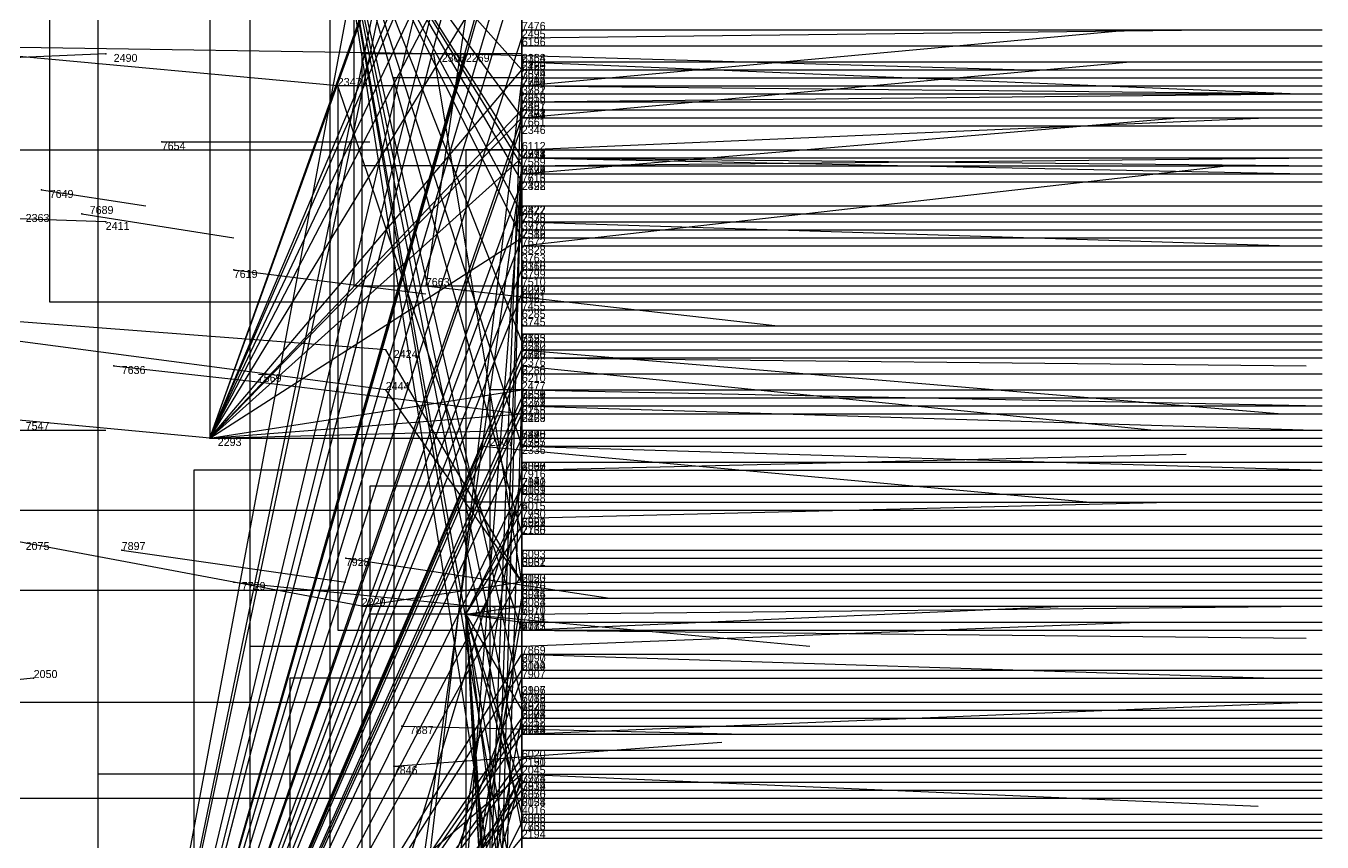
# Model space of a CAD drawing. Extents: x -0.07 to 1.1, y -0.07 to 1.1.
# Drawn here: x 0.938 to 1.1, y 0.7105 to 0.8125 of the extents above; entities that cross this region are included whole.
import ezdxf

# ---------------------------------------------------------------- set-up
doc = ezdxf.new("R2010")
doc.units = 0
for name, color, linetype in [('Clients', 3, 'CONTINUOUS'), ('Facilities', 3, 'CONTINUOUS'), ('Facilities_lines', 3, 'CONTINUOUS'), ('Min_max_boxes', 1, 'CONTINUOUS'), ('Normals', 1, 'CONTINUOUS'), ('Source_points', 5, 'CONTINUOUS'), ('Text', 3, 'CONTINUOUS')]:
    doc.layers.add(name, color=color, linetype=linetype)

msp = doc.modelspace()

# ---------------------------------------------------------------- linework, layer by layer
at = {"layer": 'Clients', "color": 5}
for p in [(1, 0.812, 0.796), (1, 0.811, 0.007), (1, 0.81, 0.614), (0.989, 0.809), (0.993, 0.809), (1, 0.808, 0.57), (1, 0.808, 0.611), (1, 0.808, 0.619), (1, 0.807, 0.214), (1, 0.807, 0.653), (1, 0.807, 0.67), (1, 0.807, 0.865), (0.977, 0.805), (1, 0.806, 0.382), (1, 0.805, 0.291), (1, 0.805, 0.998), (1, 0.804, 0.311), (1, 0.803, 0.282), (1, 0.802, 0.222), (1, 0.802, 0.46), (1, 0.801, 0.109), (1, 0.801, 0.176), (1, 0.801, 0.807), (1, 0.801, 0.787), (1, 0.801, 0.999), (1, 0.801, 0.809), (1, 0.8, 0.115), (1, 0.797, 0.261), (1, 0.797, 0.456), (1, 0.797, 0.746), (1, 0.796, 0.204), (1, 0.796, 0.814), (1, 0.795, 0.682), (1, 0.795, 0.793), (1, 0.794, 0.471), (1, 0.794, 0.56), (1, 0.794, 0.99), (1, 0.793, 0.114), (1, 0.793, 0.133), (1, 0.793, 0.783), (1, 0.79, 0.111), (1, 0.79, 0.324), (1, 0.789, 0.785), (1, 0.788, 0.404), (1, 0.787, 0.392), (1, 0.786, 0.076), (1, 0.786, 0.215), (1, 0.786, 0.797), (1, 0.785, 0.335), (1, 0.785, 0.973), (1, 0.783, 0.488), (1, 0.782, 0.128), (1, 0.782, 0.639), (1, 0.781, 0.285), (1, 0.781, 0.76), (0.988, 0.78, 1), (1, 0.78, 0.521), (1, 0.779, 0.163), (1, 0.779, 0.55), (1, 0.778, 0.488), (1, 0.778, 0.788), (1, 0.777, 0.673), (1, 0.775, 0.341), (1, 0.774, 0.569), (1, 0.773, 0.346), (1, 0.773, 0.788), (0.983, 0.772), (1, 0.772, 0.126), (1, 0.772, 0.486), (1, 0.772, 0.598), (1, 0.771, 0.135), (1, 0.77, 0.012), (1, 0.769, 0.715), (1, 0.769, 0.534), (0.983, 0.767), (1, 0.767, 0.212), (1, 0.767, 0.28), (1, 0.767, 0.665), (1, 0.766, 0.126), (1, 0.766, 0.622), (1, 0.765, 0.119), (1, 0.765, 0.713), (1, 0.765, 0.528), (1, 0.764, 0.072), (1, 0.764, 0.214), (1, 0.764, 0.558), (1, 0.762, 0.26), (1, 0.762, 0.79), (0.995, 0.76), (1, 0.761, 0.122), (1, 0.761, 0.305), (1, 0.761, 0.699), (1, 0.76, 0.875), (1, 0.758, 0.363), (1, 0.757, 0.127), (1, 0.757, 0.198), (1, 0.757, 0.179), (1, 0.757, 0.341), (1, 0.757, 0.979), (1, 0.755, 0.175), (1, 0.755, 0.202), (1, 0.755, 0.082), (1, 0.755, 0.868), (1, 0.754, 0.682), (1, 0.753, 0.729), (1, 0.753, 0.763), (1, 0.752, 0.418), (1, 0.752, 0.801), (1, 0.751, 0.973), (1, 0.75, 0.665), (1, 0.75, 0.669), (1, 0.75, 0.821), (1, 0.749, 0.223), (1, 0.749, 0.867), (1, 0.747, 0.685), (1, 0.746, 0.359), (1, 0.745, 0.649), (1, 0.744, 0.131), (1, 0.744, 0.517), (1, 0.743, 0.191), (1, 0.743, 0.617), (1, 0.742, 0.336), (1, 0.742, 0.677), (1, 0.741, 0.104), (1, 0.741, 0.565), (0.98, 0.74), (1, 0.74, 0.505), (1, 0.74, 0.773), (1, 0.738, 0.401), (1, 0.738, 0.812), (1, 0.737, 0.63), (1, 0.737, 0.978), (1, 0.735, 0.976), (1, 0.734, 0.032), (1, 0.734, 0.592), (1, 0.732, 0.075), (1, 0.732, 0.558), (1, 0.731, 0.875), (1, 0.729, 0.201), (1, 0.729, 0.473), (1, 0.729, 0.688), (1, 0.728, 0.755), (1, 0.728, 0.875), (1, 0.727, 0.491), (1, 0.727, 0.5), (1, 0.727, 0.82), (1, 0.726, 0.108), (1, 0.726, 0.082), (1, 0.726, 0.102), (1, 0.726, 0.42), (1, 0.726, 0.683), (1, 0.725, 0.192), (1, 0.725, 0.382), (1, 0.725, 0.555), (1, 0.724, 0.253), (1, 0.722, 0.529), (1, 0.721, 0.219), (1, 0.72, 0.12), (1, 0.719, 0.374), (1, 0.719, 0.871), (1, 0.718, 0.846), (1, 0.717, 0.288), (1, 0.717, 0.579), (1, 0.717, 0.761), (1, 0.716, 0.097), (1, 0.716, 0.516), (1, 0.714, 0.441), (1, 0.714, 0.878), (1, 0.713, 0.546), (1, 0.713, 0.866), (1, 0.712, 0.839), (1, 0.711, 0.087)]:
    msp.add_point(p, dxfattribs=at)
at = {"layer": 'Facilities', "color": 3}
for p in [(0.948, 0.809), (1, 0.808, 0.045), (1, 0.808, 0.071), (1, 0.806, 0.903), (1, 0.805, 0.061), (1, 0.803, 0.934), (0.955, 0.798, 1), (1, 0.797, 0.96), (1, 0.796, 0.063), (1, 0.796, 0.05), (1, 0.795, 0.911), (0.94, 0.792, 1), (0.945, 0.789, 1), (0.948, 0.788), (1, 0.788, 0.033), (0.964, 0.782, 1), (1, 0.772, 0.035), (1, 0.771, 0.939), (0.949, 0.77, 1), (0.967, 0.768, 1), (1, 0.767, 0.914), (1, 0.765, 0.051), (0.961, 0.761), (1, 0.76, 0.058), (0.95, 0.747, 1), (0.978, 0.746, 1), (0.964, 0.743, 1), (1, 0.743, 0.078), (0.993, 0.739, 1), (1, 0.739, 0.936), (1, 0.737, 0.048), (0.939, 0.731), (0.985, 0.725, 1), (1, 0.724, 0.94), (0.984, 0.72, 1), (1, 0.719, 0.035)]:
    msp.add_point(p, dxfattribs=at)
at = {"layer": 'Facilities_lines', "color": 3}
for p, q in [((1, 0.981, 0.198), (1, 0.797, 0.261)), ((1, 0.981, 0.377), (1, 0.775, 0.341)), ((1, 0.981, 0.358), (1, 0.802, 0.46)), ((1, 0.981, 0.358), (1, 0.797, 0.456)), ((1, 0.981, 0.358), (1, 0.725, 0.382)), ((1, 0.981, 0.358), (1, 0.706, 0.366)), ((1, 0.981, 0.358), (1, 0.687, 0.368)), ((1, 0.981, 0.358), (1, 0.719, 0.374)), ((1, 0.981, 0.358), (1, 0.738, 0.401)), ((1, 0.98, 0.352), (1, 0.788, 0.404)), ((1, 0.98, 0.352), (1, 0.804, 0.311)), ((1, 0.98, 0.352), (1, 0.773, 0.346)), ((1, 0.98, 0.352), (1, 0.761, 0.305)), ((1, 0.98, 0.352), (1, 0.781, 0.285)), ((1, 0.98, 0.352), (1, 0.785, 0.335)), ((1, 0.98, 0.352), (1, 0.805, 0.291)), ((1, 0.98, 0.352), (1, 0.758, 0.363)), ((1, 0.98, 0.352), (1, 0.79, 0.324)), ((1, 0.98, 0.352), (1, 0.806, 0.382)), ((1, 0.98, 0.352), (1, 0.803, 0.282)), ((1, 0.98, 0.352), (1, 0.787, 0.392)), ((1, 0.98, 0.352), (1, 0.746, 0.359)), ((1, 0.98, 0.352), (1, 0.742, 0.336)), ((1, 0.98, 0.352), (1, 0.757, 0.341)), ((1, 0.978, 0.752), (1, 0.795, 0.682)), ((1, 0.978, 0.752), (1, 0.807, 0.67)), ((1, 0.978, 0.752), (1, 0.753, 0.729)), ((1, 0.978, 0.752), (1, 0.728, 0.755)), ((1, 0.978, 0.752), (1, 0.797, 0.746)), ((1, 0.978, 0.752), (1, 0.765, 0.713)), ((1, 0.978, 0.752), (1, 0.769, 0.715)), ((1, 0.978, 0.752), (1, 0.762, 0.79)), ((1, 0.975, 0.401), (1, 0.752, 0.418)), ((1, 0.965, 0.958), (1, 0.801, 0.999)), ((1, 0.965, 0.958), (1, 0.805, 0.998)), ((1, 0.965, 0.958), (1, 0.785, 0.973)), ((1, 0.965, 0.958), (1, 0.794, 0.99)), ((1, 0.965, 0.958), (1, 0.751, 0.973)), ((1, 0.965, 0.958), (1, 0.735, 0.976)), ((1, 0.965, 0.958), (1, 0.757, 0.979)), ((1, 0.952, 0.518), (1, 0.727, 0.491)), ((1, 0.952, 0.518), (1, 0.727, 0.5)), ((1, 0.952, 0.518), (1, 0.74, 0.505)), ((1, 0.952, 0.518), (1, 0.78, 0.521)), ((1, 0.952, 0.518), (1, 0.808, 0.57)), ((1, 0.952, 0.518), (1, 0.716, 0.516)), ((1, 0.952, 0.518), (1, 0.744, 0.517)), ((1, 0.952, 0.518), (1, 0.774, 0.569)), ((1, 0.952, 0.518), (1, 0.779, 0.55)), ((1, 0.952, 0.518), (1, 0.808, 0.611)), ((1, 0.952, 0.518), (1, 0.808, 0.619)), ((1, 0.952, 0.518), (1, 0.794, 0.56)), ((1, 0.952, 0.518), (1, 0.81, 0.614)), ((1, 0.952, 0.518), (1, 0.769, 0.534)), ((1, 0.952, 0.518), (1, 0.722, 0.529)), ((1, 0.952, 0.518), (1, 0.764, 0.558)), ((1, 0.952, 0.518), (1, 0.765, 0.528)), ((1, 0.945, 0.437), (1, 0.693, 0.436)), ((1, 0.945, 0.437), (1, 0.692, 0.436)), ((1, 0.944, 0.454), (1, 0.783, 0.488)), ((1, 0.944, 0.454), (1, 0.794, 0.471)), ((1, 0.944, 0.454), (1, 0.772, 0.486)), ((1, 0.944, 0.454), (1, 0.778, 0.488)), ((1, 0.944, 0.454), (1, 0.699, 0.44)), ((1, 0.944, 0.454), (1, 0.701, 0.474)), ((1, 0.944, 0.454), (1, 0.726, 0.42)), ((1, 0.944, 0.454), (1, 0.729, 0.473)), ((1, 0.944, 0.454), (1, 0.702, 0.446)), ((1, 0.944, 0.454), (1, 0.714, 0.441)), ((1, 0.944, 0.72), (1, 0.689, 0.721)), ((1, 0.944, 0.72), (1, 0.742, 0.677)), ((1, 0.944, 0.72), (1, 0.726, 0.683)), ((1, 0.944, 0.72), (1, 0.729, 0.688)), ((1, 0.944, 0.72), (1, 0.747, 0.685)), ((1, 0.944, 0.72), (1, 0.754, 0.682)), ((1, 0.944, 0.72), (1, 0.75, 0.669)), ((1, 0.944, 0.72), (1, 0.761, 0.699)), ((1, 0.942, 0.387), (1, 0.691, 0.382)), ((1, 0.926, 0.587), (1, 0.692, 0.589)), ((1, 0.926, 0.587), (1, 0.732, 0.558)), ((1, 0.926, 0.587), (1, 0.743, 0.617)), ((1, 0.926, 0.587), (1, 0.704, 0.606)), ((1, 0.926, 0.587), (1, 0.717, 0.579)), ((1, 0.926, 0.587), (1, 0.737, 0.63)), ((1, 0.926, 0.587), (1, 0.725, 0.555)), ((1, 0.926, 0.587), (1, 0.677, 0.584)), ((1, 0.926, 0.587), (1, 0.741, 0.565)), ((1, 0.926, 0.587), (1, 0.696, 0.574)), ((1, 0.926, 0.587), (1, 0.713, 0.546)), ((1, 0.926, 0.587), (1, 0.734, 0.592)), ((1, 0.926, 0.587), (1, 0.75, 0.665)), ((1, 0.926, 0.587), (1, 0.745, 0.649)), ((1, 0.926, 0.587), (1, 0.782, 0.639)), ((1, 0.926, 0.587), (1, 0.767, 0.665)), ((1, 0.926, 0.587), (1, 0.766, 0.622)), ((1, 0.926, 0.587), (1, 0.807, 0.653)), ((1, 0.926, 0.587), (1, 0.772, 0.598)), ((1, 0.926, 0.587), (1, 0.777, 0.673)), ((0.947, 0.648), (0.999, 0.899)), ((0.947, 0.648), (0.995, 0.875)), ((0.947, 0.648), (0.989, 0.872)), ((0.961, 0.761), (1, 0.87, 0.144)), ((0.961, 0.761), (1, 0.869, 0.097)), ((1, 0.861, 0.892), (0.988, 0.78, 1)), ((0.947, 0.648), (1, 0.859, 0.169)), ((0.961, 0.761), (1, 0.853, 0.173)), ((0.961, 0.761), (1, 0.85, 0.182)), ((1, 0.847, 0.951), (1, 0.778, 0.788)), ((1, 0.847, 0.951), (1, 0.801, 0.807)), ((1, 0.847, 0.951), (1, 0.812, 0.796)), ((1, 0.847, 0.951), (1, 0.801, 0.787)), ((1, 0.847, 0.951), (1, 0.781, 0.76)), ((1, 0.847, 0.942), (1, 0.737, 0.978)), ((0.961, 0.761), (1, 0.843, 0.118)), ((0.961, 0.761), (1, 0.836, 0.137)), ((0.947, 0.648), (1, 0.834, 0.098)), ((0.947, 0.648), (1, 0.833, 0.085)), ((0.976, 0.834, 1), (1, 0.773, 0.788)), ((0.976, 0.834, 1), (1, 0.796, 0.814)), ((0.976, 0.834, 1), (1, 0.789, 0.785)), ((0.976, 0.834, 1), (1, 0.76, 0.875)), ((0.976, 0.834, 1), (1, 0.786, 0.797)), ((0.976, 0.834, 1), (1, 0.807, 0.865)), ((0.976, 0.834, 1), (1, 0.793, 0.783)), ((0.976, 0.834, 1), (1, 0.795, 0.793)), ((0.976, 0.834, 1), (1, 0.801, 0.809)), ((0.976, 0.834, 1), (1, 0.749, 0.867)), ((0.976, 0.834, 1), (1, 0.728, 0.875)), ((0.976, 0.834, 1), (1, 0.699, 0.823)), ((0.976, 0.834, 1), (1, 0.695, 0.881)), ((0.976, 0.834, 1), (1, 0.712, 0.839)), ((0.976, 0.834, 1), (1, 0.719, 0.871)), ((0.976, 0.834, 1), (1, 0.682, 0.786)), ((0.947, 0.648), (0.994, 0.829)), ((0.947, 0.648), (0.99, 0.828)), ((0.947, 0.648), (1, 0.827, 0.018)), ((0.961, 0.761), (1, 0.825, 0.226)), ((0.947, 0.648), (1, 0.821, 0.015)), ((0.947, 0.648), (1, 0.811, 0.007)), ((0.947, 0.648), (0.993, 0.809)), ((1, 0.743, 0.078), (0.989, 0.809)), ((0.961, 0.761), (1, 0.807, 0.214)), ((1, 0.737, 0.048), (0.977, 0.805)), ((1, 0.806, 0.903), (0.984, 0.671, 1)), ((1, 0.806, 0.903), (0.996, 0.704, 1)), ((0.961, 0.761), (1, 0.802, 0.222)), ((0.947, 0.648), (1, 0.801, 0.109)), ((0.961, 0.761), (1, 0.801, 0.176)), ((0.947, 0.648), (1, 0.8, 0.115)), ((1, 0.797, 0.96), (0.993, 0.599, 1)), ((1, 0.797, 0.96), (0.995, 0.616, 1)), ((1, 0.797, 0.96), (1, 0.621, 0.995)), ((1, 0.797, 0.96), (1, 0.676, 0.975)), ((1, 0.797, 0.96), (1, 0.693, 0.973)), ((1, 0.797, 0.96), (1, 0.693, 0.967)), ((1, 0.797, 0.96), (1, 0.63, 0.983)), ((1, 0.797, 0.96), (1, 0.676, 0.985)), ((1, 0.797, 0.96), (1, 0.603, 0.984)), ((0.961, 0.761), (1, 0.796, 0.204)), ((1, 0.795, 0.911), (0.98, 0.654, 1)), ((1, 0.795, 0.911), (0.989, 0.655, 1)), ((0.947, 0.648), (1, 0.793, 0.114)), ((0.947, 0.648), (1, 0.793, 0.133)), ((0.947, 0.648), (1, 0.79, 0.111)), ((0.947, 0.648), (1, 0.786, 0.076)), ((0.961, 0.761), (1, 0.786, 0.215)), ((0.947, 0.648), (1, 0.782, 0.128)), ((0.947, 0.648), (1, 0.779, 0.163)), ((0.947, 0.648), (1, 0.772, 0.126)), ((0.947, 0.648), (1, 0.771, 0.135)), ((1, 0.743, 0.078), (0.983, 0.772)), ((0.947, 0.648), (1, 0.77, 0.012)), ((0.961, 0.761), (1, 0.767, 0.212)), ((0.961, 0.761), (1, 0.767, 0.28)), ((1, 0.743, 0.078), (0.983, 0.767)), ((1, 0.767, 0.914), (0.996, 0.641, 1)), ((0.947, 0.648), (1, 0.766, 0.126)), ((0.947, 0.648), (1, 0.765, 0.119)), ((0.947, 0.648), (1, 0.764, 0.072)), ((0.961, 0.761), (1, 0.764, 0.214)), ((0.961, 0.761), (1, 0.762, 0.26)), ((0.947, 0.648), (1, 0.761, 0.122)), ((0.947, 0.648), (0.995, 0.76)), ((0.959, 0.502), (1, 0.757, 0.127)), ((1, 0.638, 0.081), (1, 0.757, 0.198)), ((1, 0.638, 0.081), (1, 0.757, 0.179)), ((0.947, 0.648), (1, 0.755, 0.202)), ((0.947, 0.648), (1, 0.755, 0.082)), ((0.981, 0.692, 1), (1, 0.755, 0.868)), ((1, 0.638, 0.081), (1, 0.755, 0.175)), ((0.993, 0.739, 1), (1, 0.753, 0.763)), ((0.993, 0.739, 1), (1, 0.752, 0.801)), ((0.993, 0.739, 1), (1, 0.75, 0.821)), ((0.947, 0.648), (1, 0.749, 0.223)), ((0.947, 0.648), (1, 0.744, 0.131)), ((1, 0.743, 0.078), (0.98, 0.74)), ((1, 0.743, 0.078), (1, 0.743, 0.191)), ((0.959, 0.502), (1, 0.741, 0.104)), ((1, 0.739, 0.936), (0.981, 0.628, 1)), ((0.993, 0.739, 1), (1, 0.74, 0.773)), ((0.993, 0.739, 1), (1, 0.632, 0.898)), ((0.993, 0.739, 1), (1, 0.684, 0.807)), ((0.993, 0.739, 1), (1, 0.613, 0.867)), ((0.993, 0.739, 1), (1, 0.714, 0.878)), ((0.993, 0.739, 1), (1, 0.642, 0.857)), ((0.993, 0.739, 1), (1, 0.611, 0.875)), ((0.993, 0.739, 1), (1, 0.638, 0.782)), ((0.993, 0.739, 1), (1, 0.727, 0.82)), ((0.993, 0.739, 1), (1, 0.738, 0.812)), ((0.993, 0.739, 1), (1, 0.717, 0.761)), ((0.947, 0.648), (1, 0.734, 0.032)), ((0.947, 0.648), (1, 0.732, 0.075)), ((0.971, 0.654, 1), (1, 0.731, 0.875)), ((1, 0.638, 0.081), (1, 0.729, 0.201)), ((0.947, 0.648), (1, 0.726, 0.082)), ((0.947, 0.648), (1, 0.726, 0.102)), ((0.959, 0.502), (1, 0.726, 0.108)), ((0.947, 0.648), (1, 0.725, 0.192)), ((0.947, 0.648), (1, 0.724, 0.253)), ((0.947, 0.648), (1, 0.721, 0.219)), ((0.947, 0.648), (1, 0.72, 0.12)), ((1, 0.719, 0.035), (0.947, 0.674)), ((1, 0.719, 0.035), (0.955, 0.626)), ((1, 0.719, 0.035), (0.961, 0.576)), ((1, 0.719, 0.035), (0.962, 0.649)), ((0.971, 0.654, 1), (1, 0.718, 0.846)), ((0.947, 0.648), (1, 0.717, 0.288)), ((0.947, 0.648), (1, 0.716, 0.097)), ((0.971, 0.654, 1), (1, 0.713, 0.866)), ((0.947, 0.648), (1, 0.711, 0.087))]:
    msp.add_line(p, q, dxfattribs=at)
at = {"layer": 'Min_max_boxes', "color": 1}
for p, q in [((0.941, 1, 0.76), (0.941, 0.778, 0.76)), ((0.941, 1, 1), (0.941, 0.778, 1)), ((0.966, 1, 0.844), (0.966, 0.735, 0.844)), ((0.966, 1, 1), (0.966, 0.735, 1)), ((1, 0.797), (1, 1)), ((1, 0.797, 0.261), (1, 1, 0.261)), ((1, 0.699, 0.378), (1, 1, 0.378)), ((1, 0.699, 0.496), (1, 1, 0.496)), ((1, 0.742, 0.259), (1, 1, 0.259)), ((1, 0.742, 0.498), (1, 1, 0.498)), ((1, 0.687, 0.358), (1, 1, 0.358)), ((1, 0.687, 0.46), (1, 1, 0.46)), ((1, 0.752, 0.401), (1, 1, 0.401)), ((1, 0.752, 0.552), (1, 1, 0.552)), ((1, 0.677, 0.546), (1, 1, 0.546)), ((1, 0.677, 0.673), (1, 1, 0.673)), ((1, 0.728, 0.632), (1, 1, 0.632)), ((1, 0.728, 0.815), (1, 1, 0.815)), ((1, 0.716, 0.491), (1, 1, 0.491)), ((1, 0.716, 0.622), (1, 1, 0.622)), ((1, 0.778, 0.76), (1, 1, 0.76)), ((1, 0.778, 1), (1, 1, 1)), ((1, 0.735, 0.844), (1, 1, 0.844)), ((1, 0.735, 1), (1, 1, 1)), ((1, 0.775, 0.341), (1, 0.981, 0.341)), ((1, 0.981, 0.341), (1, 0.775, 0.341)), ((1, 0.775, 0.377), (1, 0.981, 0.377)), ((1, 0.981, 0.377), (1, 0.775, 0.377)), ((1, 0.692, 0.436), (1, 0.945, 0.436)), ((1, 0.945, 0.436), (1, 0.692, 0.436)), ((1, 0.692, 0.437), (1, 0.945, 0.437)), ((1, 0.945, 0.437), (1, 0.692, 0.437)), ((1, 0.689, 0.669), (1, 0.944, 0.669)), ((1, 0.944, 0.669), (1, 0.689, 0.669)), ((1, 0.689, 0.721), (1, 0.944, 0.721)), ((1, 0.944, 0.721), (1, 0.689, 0.721)), ((1, 0.691, 0.382), (1, 0.942, 0.382)), ((1, 0.942, 0.382), (1, 0.691, 0.382)), ((1, 0.691, 0.387), (1, 0.942, 0.387)), ((1, 0.942, 0.387), (1, 0.691, 0.387)), ((0.976, 0.91, 0.769), (0.976, 0.682, 0.769)), ((0.976, 0.91, 1), (0.976, 0.682, 1)), ((1, 0.682, 0.769), (1, 0.91, 0.769)), ((1, 0.682, 1), (1, 0.91, 1)), ((0.947, 0.899), (0.947, 0.521)), ((0.947, 0.899, 0.398), (0.947, 0.521, 0.398)), ((1, 0.521), (1, 0.899)), ((1, 0.521, 0.398), (1, 0.899, 0.398)), ((0.961, 0.87), (0.961, 0.761)), ((0.961, 0.87, 0.28), (0.961, 0.761, 0.28)), ((1, 0.761), (1, 0.87)), ((1, 0.761, 0.28), (1, 0.87, 0.28)), ((0.979, 0.861, 0.892), (0.979, 0.78, 0.892)), ((0.979, 0.861, 1), (0.979, 0.78, 1)), ((1, 0.78, 0.892), (1, 0.861, 0.892)), ((1, 0.78, 1), (1, 0.861, 1)), ((1, 0.737, 0.942), (1, 0.847, 0.942)), ((1, 0.847, 0.942), (1, 0.737, 0.942)), ((1, 0.737, 0.978), (1, 0.847, 0.978)), ((1, 0.847, 0.978), (1, 0.737, 0.978)), ((1, 0.809), (0.98, 0.809)), ((0.98, 0.809), (0.98, 0.74)), ((1, 0.809, 0.191), (0.98, 0.809, 0.191)), ((0.98, 0.809, 0.191), (0.98, 0.74, 0.191)), ((0.98, 0.809), (0.98, 0.809, 0.191)), ((1, 0.74), (1, 0.809)), ((1, 0.74, 0.191), (1, 0.809, 0.191)), ((1, 0.809), (1, 0.809, 0.191)), ((1, 0.805), (0.977, 0.805)), ((0.977, 0.805), (0.977, 0.737)), ((1, 0.805, 0.048), (0.977, 0.805, 0.048)), ((0.977, 0.805, 0.048), (0.977, 0.737, 0.048)), ((0.977, 0.805), (0.977, 0.805, 0.048)), ((1, 0.806, 0.903), (0.984, 0.806, 0.903)), ((0.984, 0.806, 0.903), (0.984, 0.671, 0.903)), ((1, 0.806, 1), (0.984, 0.806, 1)), ((0.984, 0.806, 1), (0.984, 0.671, 1)), ((0.984, 0.806, 0.903), (0.984, 0.806, 1)), ((1, 0.671, 0.903), (1, 0.806, 0.903)), ((1, 0.671, 1), (1, 0.806, 1)), ((1, 0.806, 0.903), (1, 0.806, 1)), ((1, 0.737), (1, 0.805)), ((1, 0.737, 0.048), (1, 0.805, 0.048)), ((1, 0.805), (1, 0.805, 0.048)), ((0.851, 0.797), (1, 0.797)), ((0.851, 0.797, 0.261), (1, 0.797, 0.261)), ((1, 0.797, 0.96), (0.993, 0.797, 0.96)), ((0.993, 0.797, 0.96), (0.993, 0.599, 0.96)), ((1, 0.797, 1), (0.993, 0.797, 1)), ((0.993, 0.797, 1), (0.993, 0.599, 1)), ((0.993, 0.797, 0.96), (0.993, 0.797, 1)), ((1, 0.797), (1, 0.797, 0.261)), ((1, 0.599, 0.96), (1, 0.797, 0.96)), ((1, 0.599, 1), (1, 0.797, 1)), ((1, 0.797, 0.96), (1, 0.797, 1)), ((1, 0.795, 0.911), (0.98, 0.795, 0.911)), ((0.98, 0.795, 0.911), (0.98, 0.654, 0.911)), ((1, 0.795, 1), (0.98, 0.795, 1)), ((0.98, 0.795, 1), (0.98, 0.654, 1)), ((0.98, 0.795, 0.911), (0.98, 0.795, 1)), ((1, 0.654, 0.911), (1, 0.795, 0.911)), ((1, 0.654, 1), (1, 0.795, 1)), ((1, 0.795, 0.911), (1, 0.795, 1)), ((0.979, 0.78, 0.892), (1, 0.78, 0.892)), ((0.979, 0.78, 1), (1, 0.78, 1)), ((0.979, 0.78, 0.892), (0.979, 0.78, 1)), ((1, 0.78, 0.892), (1, 0.78, 1)), ((0.941, 0.778, 0.76), (1, 0.778, 0.76)), ((0.941, 0.778, 1), (1, 0.778, 1)), ((0.941, 0.778, 0.76), (0.941, 0.778, 1)), ((1, 0.778, 0.76), (1, 0.778, 1)), ((1, 0.775, 0.341), (1, 0.775, 0.341)), ((1, 0.775, 0.377), (1, 0.775, 0.377)), ((1, 0.775, 0.341), (1, 0.775, 0.377)), ((1, 0.775, 0.341), (1, 0.775, 0.377)), ((1, 0.767, 0.914), (0.996, 0.767, 0.914)), ((0.996, 0.767, 0.914), (0.996, 0.641, 0.914)), ((1, 0.767, 1), (0.996, 0.767, 1)), ((0.996, 0.767, 1), (0.996, 0.641, 1)), ((0.996, 0.767, 0.914), (0.996, 0.767, 1)), ((1, 0.641, 0.914), (1, 0.767, 0.914)), ((1, 0.641, 1), (1, 0.767, 1)), ((1, 0.767, 0.914), (1, 0.767, 1)), ((0.961, 0.761), (1, 0.761)), ((0.961, 0.761, 0.28), (1, 0.761, 0.28)), ((0.961, 0.761), (0.961, 0.761, 0.28)), ((1, 0.761), (1, 0.761, 0.28)), ((1, 0.757), (0.959, 0.757)), ((0.959, 0.757), (0.959, 0.429)), ((1, 0.757, 0.496), (0.959, 0.757, 0.496)), ((0.959, 0.757, 0.496), (0.959, 0.429, 0.496)), ((0.959, 0.757), (0.959, 0.757, 0.496)), ((1, 0.757), (0.966, 0.757)), ((0.966, 0.757), (0.966, 0.621)), ((1, 0.757, 0.234), (0.966, 0.757, 0.234)), ((0.966, 0.757, 0.234), (0.966, 0.621, 0.234)), ((0.966, 0.757), (0.966, 0.757, 0.234)), ((1, 0.429), (1, 0.757)), ((1, 0.429, 0.496), (1, 0.757, 0.496)), ((1, 0.757), (1, 0.757, 0.496)), ((1, 0.621), (1, 0.757)), ((1, 0.621, 0.234), (1, 0.757, 0.234)), ((1, 0.757), (1, 0.757, 0.234)), ((1, 0.755, 0.76), (0.981, 0.755, 0.76)), ((0.981, 0.755, 0.76), (0.981, 0.692, 0.76)), ((1, 0.755, 1), (0.981, 0.755, 1)), ((0.981, 0.755, 1), (0.981, 0.692, 1)), ((0.981, 0.755, 0.76), (0.981, 0.755, 1)), ((1, 0.692, 0.76), (1, 0.755, 0.76)), ((1, 0.692, 1), (1, 0.755, 1)), ((1, 0.755, 0.76), (1, 0.755, 1)), ((0.794, 0.752, 0.401), (1, 0.752, 0.401)), ((0.794, 0.752, 0.552), (1, 0.752, 0.552)), ((1, 0.753, 0.761), (0.993, 0.753, 0.761)), ((0.993, 0.753, 0.761), (0.993, 0.611, 0.761)), ((1, 0.753, 1), (0.993, 0.753, 1)), ((0.993, 0.753, 1), (0.993, 0.611, 1)), ((0.993, 0.753, 0.761), (0.993, 0.753, 1)), ((1, 0.611, 0.761), (1, 0.753, 0.761)), ((1, 0.611, 1), (1, 0.753, 1)), ((1, 0.753, 0.761), (1, 0.753, 1)), ((1, 0.752, 0.401), (1, 0.752, 0.552)), ((0.765, 0.742, 0.259), (1, 0.742, 0.259)), ((0.765, 0.742, 0.498), (1, 0.742, 0.498)), ((1, 0.742, 0.259), (1, 0.742, 0.498)), ((0.98, 0.74), (1, 0.74)), ((0.98, 0.74, 0.191), (1, 0.74, 0.191)), ((0.98, 0.74), (0.98, 0.74, 0.191)), ((1, 0.739, 0.936), (0.981, 0.739, 0.936)), ((0.981, 0.739, 0.936), (0.981, 0.628, 0.936)), ((1, 0.739, 1), (0.981, 0.739, 1)), ((0.981, 0.739, 1), (0.981, 0.628, 1)), ((0.981, 0.739, 0.936), (0.981, 0.739, 1)), ((1, 0.74), (1, 0.74, 0.191)), ((1, 0.628, 0.936), (1, 0.739, 0.936)), ((1, 0.628, 1), (1, 0.739, 1)), ((1, 0.739, 0.936), (1, 0.739, 1)), ((0.977, 0.737), (1, 0.737)), ((0.977, 0.737, 0.048), (1, 0.737, 0.048)), ((0.977, 0.737), (0.977, 0.737, 0.048)), ((1, 0.737), (1, 0.737, 0.048)), ((1, 0.737, 0.942), (1, 0.737, 0.942)), ((1, 0.737, 0.978), (1, 0.737, 0.978)), ((1, 0.737, 0.942), (1, 0.737, 0.978)), ((1, 0.737, 0.942), (1, 0.737, 0.978)), ((0.966, 0.735, 0.844), (1, 0.735, 0.844)), ((0.966, 0.735, 1), (1, 0.735, 1)), ((0.966, 0.735, 0.844), (0.966, 0.735, 1)), ((1, 0.735, 0.844), (1, 0.735, 1)), ((1, 0.731, 0.784), (0.971, 0.731, 0.784)), ((0.971, 0.731, 0.784), (0.971, 0.531, 0.784)), ((1, 0.731, 1), (0.971, 0.731, 1)), ((0.971, 0.731, 1), (0.971, 0.531, 1)), ((0.971, 0.731, 0.784), (0.971, 0.731, 1)), ((1, 0.531, 0.784), (1, 0.731, 0.784)), ((1, 0.531, 1), (1, 0.731, 1)), ((1, 0.731, 0.784), (1, 0.731, 1)), ((0.794, 0.728, 0.632), (1, 0.728, 0.632)), ((0.794, 0.728, 0.815), (1, 0.728, 0.815)), ((1, 0.728, 0.632), (1, 0.728, 0.815)), ((1, 0.719), (0.947, 0.719)), ((0.947, 0.719), (0.947, 0.576)), ((1, 0.719, 0.035), (0.947, 0.719, 0.035)), ((0.947, 0.719, 0.035), (0.947, 0.576, 0.035)), ((0.947, 0.719), (0.947, 0.719, 0.035)), ((1, 0.576), (1, 0.719)), ((1, 0.576, 0.035), (1, 0.719, 0.035)), ((1, 0.719), (1, 0.719, 0.035)), ((0.807, 0.716, 0.491), (1, 0.716, 0.491)), ((0.807, 0.716, 0.622), (1, 0.716, 0.622)), ((1, 0.716, 0.491), (1, 0.716, 0.622))]:
    msp.add_line(p, q, dxfattribs=at)
at = {"layer": 'Normals', "color": 1}
for p, q in [((1, 0.811, 0.007), (1.086, 0.812, -0.045)), ((1, 0.812, 0.796), (1.1, 0.812, 0.796)), ((1, 0.805, 0.998), (1.076, 0.812, 1.062)), ((0.989, 0.809), (0.923, 0.81, 0.075)), ((0.977, 0.805), (0.923, 0.81, 0.084)), ((1, 0.81, 0.614), (1.1, 0.81, 0.614)), ((0.948, 0.809), (0.924, 0.808, 0.097)), ((0.993, 0.809), (1.063, 0.807, -0.071)), ((1, 0.808, 0.045), (1.097, 0.804, 0.022)), ((1, 0.808, 0.071), (1.1, 0.808, 0.066)), ((1, 0.808, 0.611), (1.1, 0.808, 0.611)), ((1, 0.808, 0.619), (1.1, 0.808, 0.619)), ((1, 0.808, 0.57), (1.1, 0.808, 0.57)), ((1, 0.801, 0.999), (1.076, 0.808, 1.064)), ((1, 0.807, 0.214), (1.1, 0.807, 0.214)), ((1, 0.807, 0.67), (1.1, 0.807, 0.67)), ((1, 0.807, 0.653), (1.1, 0.807, 0.653)), ((1, 0.807, 0.865), (1.1, 0.807, 0.865)), ((1, 0.806, 0.382), (1.1, 0.806, 0.382)), ((1, 0.806, 0.903), (1.1, 0.806, 0.906)), ((1, 0.805, 0.061), (1.1, 0.804, 0.053)), ((1, 0.805, 0.291), (1.1, 0.805, 0.291)), ((1, 0.804, 0.311), (1.1, 0.804, 0.311)), ((1, 0.803, 0.934), (1.098, 0.804, 0.955)), ((1, 0.803, 0.282), (1.1, 0.803, 0.282)), ((1, 0.802, 0.222), (1.1, 0.802, 0.222)), ((1, 0.802, 0.46), (1.1, 0.802, 0.46)), ((1, 0.801, 0.176), (1.1, 0.801, 0.176)), ((1, 0.801, 0.109), (1.1, 0.801, 0.109)), ((1, 0.801, 0.807), (1.1, 0.801, 0.807)), ((1, 0.801, 0.787), (1.1, 0.801, 0.787)), ((1, 0.797, 0.96), (1.093, 0.801, 0.997)), ((1, 0.801, 0.809), (1.1, 0.801, 0.809)), ((1, 0.794, 0.99), (1.082, 0.801, 1.046)), ((1, 0.8, 0.115), (1.1, 0.8, 0.115)), ((0.955, 0.798, 1), (0.981, 0.798, 1.096)), ((1, 0.797, 0.261), (1.1, 0.797, 0.261)), ((1, 0.797, 0.456), (1.1, 0.797, 0.456)), ((1, 0.797, 0.746), (1.1, 0.797, 0.746)), ((1, 0.796, 0.204), (1.1, 0.796, 0.204)), ((1, 0.796, 0.063), (1.1, 0.795, 0.056)), ((1, 0.796, 0.05), (1.098, 0.794, 0.031)), ((1, 0.796, 0.814), (1.1, 0.796, 0.814)), ((1, 0.795, 0.911), (1.1, 0.796, 0.916)), ((1, 0.795, 0.682), (1.1, 0.795, 0.682)), ((1, 0.795, 0.793), (1.1, 0.795, 0.793)), ((1, 0.785, 0.973), (1.088, 0.795, 1.02)), ((1, 0.794, 0.471), (1.1, 0.794, 0.471)), ((1, 0.794, 0.56), (1.1, 0.794, 0.56)), ((1, 0.793, 0.114), (1.1, 0.793, 0.114)), ((1, 0.793, 0.133), (1.1, 0.793, 0.133)), ((1, 0.793, 0.783), (1.1, 0.793, 0.783)), ((0.94, 0.792, 1), (0.953, 0.79, 1.099)), ((0.948, 0.788), (0.92, 0.789, 0.096)), ((0.945, 0.789, 1), (0.964, 0.786, 1.098)), ((1, 0.79, 0.111), (1.1, 0.79, 0.111)), ((1, 0.79, 0.324), (1.1, 0.79, 0.324)), ((1, 0.789, 0.785), (1.1, 0.789, 0.785)), ((1, 0.788, 0.033), (1.096, 0.785, 0.005)), ((1, 0.788, 0.404), (1.1, 0.788, 0.404)), ((1, 0.787, 0.392), (1.1, 0.787, 0.392)), ((1, 0.786, 0.076), (1.1, 0.786, 0.076)), ((1, 0.786, 0.215), (1.1, 0.786, 0.215)), ((1, 0.786, 0.797), (1.1, 0.786, 0.797)), ((1, 0.785, 0.335), (1.1, 0.785, 0.335)), ((1, 0.783, 0.488), (1.1, 0.783, 0.488)), ((0.964, 0.782, 1), (0.988, 0.779, 1.097)), ((1, 0.782, 0.128), (1.1, 0.782, 0.128)), ((1, 0.782, 0.639), (1.1, 0.782, 0.639)), ((1, 0.781, 0.285), (1.1, 0.781, 0.285)), ((1, 0.781, 0.76), (1.1, 0.781, 0.76)), ((0.988, 0.78, 1), (1.032, 0.775, 1.09)), ((1, 0.78, 0.521), (1.1, 0.78, 0.521)), ((1, 0.779, 0.163), (1.1, 0.779, 0.163)), ((1, 0.779, 0.55), (1.1, 0.779, 0.55)), ((1, 0.778, 0.488), (1.1, 0.778, 0.488)), ((1, 0.778, 0.788), (1.1, 0.778, 0.788)), ((0.983, 0.767), (0.915, 0.776, 0.073)), ((0.983, 0.772), (0.918, 0.777, 0.076)), ((1, 0.777, 0.673), (1.1, 0.777, 0.673)), ((1, 0.775, 0.341), (1.1, 0.775, 0.341)), ((1, 0.774, 0.569), (1.1, 0.774, 0.569)), ((1, 0.773, 0.346), (1.1, 0.773, 0.346)), ((1, 0.773, 0.788), (1.1, 0.773, 0.788)), ((1, 0.772, 0.035), (1.095, 0.764, 0.004)), ((1, 0.772, 0.126), (1.1, 0.772, 0.126)), ((1, 0.772, 0.486), (1.1, 0.772, 0.486)), ((1, 0.772, 0.598), (1.1, 0.772, 0.598)), ((1, 0.771, 0.135), (1.1, 0.771, 0.135)), ((1, 0.771, 0.939), (1.098, 0.77, 0.96)), ((0.949, 0.77, 1), (0.967, 0.768, 1.098)), ((1, 0.77, 0.012), (1.079, 0.762, -0.049)), ((0.967, 0.768, 1), (1, 0.764, 1.094)), ((1, 0.769, 0.534), (1.1, 0.769, 0.534)), ((1, 0.769, 0.715), (1.1, 0.769, 0.715)), ((1, 0.767, 0.212), (1.1, 0.767, 0.212)), ((1, 0.767, 0.28), (1.1, 0.767, 0.28)), ((1, 0.767, 0.665), (1.1, 0.767, 0.665)), ((1, 0.767, 0.914), (1.1, 0.765, 0.922)), ((1, 0.766, 0.126), (1.1, 0.766, 0.126)), ((1, 0.766, 0.622), (1.1, 0.766, 0.622)), ((1, 0.765, 0.119), (1.1, 0.765, 0.119)), ((1, 0.765, 0.051), (1.099, 0.762, 0.04)), ((1, 0.765, 0.713), (1.1, 0.765, 0.713)), ((1, 0.765, 0.528), (1.1, 0.765, 0.528)), ((0.961, 0.761), (0.929, 0.764, 0.095)), ((1, 0.764, 0.072), (1.1, 0.764, 0.067)), ((1, 0.764, 0.214), (1.1, 0.764, 0.214)), ((1, 0.764, 0.558), (1.1, 0.764, 0.558)), ((0.937, 0.762, 1), (0.948, 0.762, 1.099)), ((1, 0.762, 0.26), (1.1, 0.762, 0.26)), ((1, 0.762, 0.79), (1.1, 0.762, 0.79)), ((0.995, 0.76), (1.071, 0.753, -0.065)), ((1, 0.761, 0.122), (1.1, 0.761, 0.122)), ((1, 0.761, 0.305), (1.1, 0.761, 0.305)), ((1, 0.761, 0.699), (1.1, 0.761, 0.699)), ((1, 0.76, 0.058), (1.1, 0.757, 0.049)), ((1, 0.76, 0.875), (1.1, 0.76, 0.875)), ((1, 0.757, 0.979), (1.083, 0.759, 1.035)), ((1, 0.758, 0.363), (1.1, 0.758, 0.363)), ((1, 0.757, 0.127), (1.1, 0.757, 0.127)), ((1, 0.757, 0.198), (1.1, 0.757, 0.198)), ((1, 0.757, 0.179), (1.1, 0.757, 0.179)), ((1, 0.757, 0.341), (1.1, 0.757, 0.341)), ((1, 0.755, 0.175), (1.1, 0.755, 0.175)), ((1, 0.755, 0.202), (1.1, 0.755, 0.202)), ((1, 0.755, 0.082), (1.1, 0.755, 0.082)), ((1, 0.755, 0.868), (1.1, 0.755, 0.868)), ((1, 0.754, 0.682), (1.1, 0.754, 0.682)), ((0.98, 0.74), (0.916, 0.752, 0.076)), ((1, 0.753, 0.729), (1.1, 0.753, 0.729)), ((1, 0.751, 0.973), (1.081, 0.753, 1.032)), ((1, 0.753, 0.763), (1.1, 0.753, 0.763)), ((1, 0.752, 0.418), (1.1, 0.752, 0.418)), ((1, 0.752, 0.801), (1.1, 0.752, 0.801)), ((1, 0.75, 0.669), (1.1, 0.75, 0.669)), ((1, 0.75, 0.665), (1.1, 0.75, 0.665)), ((1, 0.75, 0.821), (1.1, 0.75, 0.821)), ((1, 0.749, 0.223), (1.1, 0.749, 0.223)), ((1, 0.749, 0.867), (1.1, 0.749, 0.867)), ((0.95, 0.747, 1), (0.978, 0.743, 1.096)), ((1, 0.747, 0.685), (1.1, 0.747, 0.685)), ((0.978, 0.746, 1), (1.011, 0.741, 1.094)), ((1, 0.746, 0.359), (1.1, 0.746, 0.359)), ((1, 0.745, 0.649), (1.1, 0.745, 0.649)), ((1, 0.744, 0.131), (1.1, 0.744, 0.131)), ((1, 0.744, 0.517), (1.1, 0.744, 0.517)), ((0.964, 0.743, 1), (0.994, 0.74, 1.095)), ((1, 0.743, 0.078), (1.1, 0.743, 0.078)), ((1, 0.743, 0.191), (1.1, 0.743, 0.191)), ((1, 0.743, 0.617), (1.1, 0.743, 0.617)), ((1, 0.742, 0.336), (1.1, 0.742, 0.336)), ((1, 0.742, 0.677), (1.1, 0.742, 0.677)), ((1, 0.741, 0.104), (1.1, 0.741, 0.104)), ((1, 0.741, 0.565), (1.1, 0.741, 0.565)), ((0.993, 0.739, 1), (1.036, 0.735, 1.09)), ((1, 0.74, 0.505), (1.1, 0.74, 0.505)), ((1, 0.737, 0.978), (1.068, 0.74, 1.051)), ((1, 0.739, 0.936), (1.099, 0.74, 0.951)), ((1, 0.74, 0.773), (1.1, 0.74, 0.773)), ((1, 0.738, 0.401), (1.1, 0.738, 0.401)), ((1, 0.738, 0.812), (1.1, 0.738, 0.812)), ((1, 0.735, 0.976), (1.077, 0.738, 1.039)), ((1, 0.737, 0.048), (1.098, 0.736, 0.028)), ((1, 0.737, 0.63), (1.1, 0.737, 0.63)), ((1, 0.734, 0.032), (1.094, 0.731, -0.002)), ((1, 0.734, 0.592), (1.1, 0.734, 0.592)), ((0.939, 0.731), (0.92, 0.729, 0.098)), ((1, 0.732, 0.075), (1.1, 0.732, 0.075)), ((1, 0.732, 0.558), (1.1, 0.732, 0.558)), ((1, 0.731, 0.875), (1.1, 0.731, 0.875)), ((1, 0.729, 0.201), (1.1, 0.729, 0.201)), ((1, 0.729, 0.473), (1.1, 0.729, 0.473)), ((1, 0.729, 0.688), (1.1, 0.729, 0.688)), ((1, 0.728, 0.755), (1.1, 0.728, 0.755)), ((1, 0.728, 0.875), (1.1, 0.728, 0.875)), ((1, 0.724, 0.94), (1.098, 0.728, 0.957)), ((1, 0.727, 0.491), (1.1, 0.727, 0.491)), ((1, 0.727, 0.5), (1.1, 0.727, 0.5)), ((1, 0.727, 0.82), (1.1, 0.727, 0.82)), ((1, 0.726, 0.108), (1.1, 0.726, 0.108)), ((1, 0.726, 0.082), (1.1, 0.726, 0.082)), ((1, 0.726, 0.102), (1.1, 0.726, 0.102)), ((1, 0.726, 0.42), (1.1, 0.726, 0.42)), ((1, 0.726, 0.683), (1.1, 0.726, 0.683)), ((0.985, 0.725, 1), (1.028, 0.724, 1.09)), ((1, 0.725, 0.192), (1.1, 0.725, 0.192)), ((1, 0.725, 0.382), (1.1, 0.725, 0.382)), ((1, 0.725, 0.555), (1.1, 0.725, 0.555)), ((1, 0.724, 0.253), (1.1, 0.724, 0.253)), ((0.984, 0.72, 1), (1.025, 0.723, 1.091)), ((1, 0.722, 0.529), (1.1, 0.722, 0.529)), ((1, 0.721, 0.219), (1.1, 0.721, 0.219)), ((1, 0.72, 0.12), (1.1, 0.72, 0.12)), ((1, 0.719, 0.035), (1.092, 0.715, -0.003)), ((1, 0.719, 0.374), (1.1, 0.719, 0.374)), ((1, 0.719, 0.871), (1.1, 0.719, 0.871)), ((1, 0.718, 0.846), (1.1, 0.718, 0.846)), ((1, 0.717, 0.288), (1.1, 0.717, 0.288)), ((1, 0.717, 0.579), (1.1, 0.717, 0.579)), ((1, 0.717, 0.761), (1.1, 0.717, 0.761)), ((1, 0.716, 0.097), (1.1, 0.716, 0.097)), ((1, 0.716, 0.516), (1.1, 0.716, 0.516)), ((1, 0.714, 0.441), (1.1, 0.714, 0.441)), ((1, 0.714, 0.878), (1.1, 0.714, 0.878)), ((1, 0.713, 0.546), (1.1, 0.713, 0.546)), ((1, 0.713, 0.866), (1.1, 0.713, 0.866)), ((1, 0.712, 0.839), (1.1, 0.712, 0.839)), ((1, 0.711, 0.087), (1.1, 0.711, 0.087))]:
    msp.add_line(p, q, dxfattribs=at)
at = {"layer": 'Source_points', "color": 5}
for p in [(1, 0.812, 0.796), (1, 0.811, 0.007), (1, 0.81, 0.614), (0.948, 0.809), (0.989, 0.809), (0.993, 0.809), (1, 0.808, 0.045), (1, 0.808, 0.071), (1, 0.808, 0.611), (1, 0.808, 0.619), (1, 0.808, 0.57), (1, 0.807, 0.214), (1, 0.807, 0.67), (1, 0.807, 0.653), (1, 0.807, 0.865), (0.977, 0.805), (1, 0.806, 0.382), (1, 0.806, 0.903), (1, 0.805, 0.061), (1, 0.805, 0.291), (1, 0.805, 0.998), (1, 0.804, 0.311), (1, 0.803, 0.282), (1, 0.803, 0.934), (1, 0.802, 0.222), (1, 0.802, 0.46), (1, 0.801, 0.176), (1, 0.801, 0.109), (1, 0.801, 0.807), (1, 0.801, 0.999), (1, 0.801, 0.787), (1, 0.801, 0.809), (1, 0.8, 0.115), (0.955, 0.798, 1), (1, 0.797, 0.261), (1, 0.797, 0.456), (1, 0.797, 0.746), (1, 0.797, 0.96), (1, 0.796, 0.204), (1, 0.796, 0.063), (1, 0.796, 0.05), (1, 0.796, 0.814), (1, 0.795, 0.682), (1, 0.795, 0.911), (1, 0.795, 0.793), (1, 0.794, 0.471), (1, 0.794, 0.56), (1, 0.794, 0.99), (1, 0.793, 0.114), (1, 0.793, 0.133), (1, 0.793, 0.783), (0.94, 0.792, 1), (0.945, 0.789, 1), (1, 0.79, 0.111), (1, 0.79, 0.324), (1, 0.789, 0.785), (0.948, 0.788), (1, 0.788, 0.033), (1, 0.788, 0.404), (1, 0.787, 0.392), (1, 0.786, 0.076), (1, 0.786, 0.215), (1, 0.786, 0.797), (1, 0.785, 0.335), (1, 0.785, 0.973), (1, 0.783, 0.488), (0.964, 0.782, 1), (1, 0.782, 0.128), (1, 0.782, 0.639), (1, 0.781, 0.285), (1, 0.781, 0.76), (0.988, 0.78, 1), (1, 0.78, 0.521), (1, 0.779, 0.163), (1, 0.779, 0.55), (1, 0.778, 0.488), (1, 0.778, 0.788), (1, 0.777, 0.673), (1, 0.775, 0.341), (1, 0.774, 0.569), (1, 0.773, 0.346), (1, 0.773, 0.788), (0.983, 0.772), (1, 0.772, 0.035), (1, 0.772, 0.126), (1, 0.772, 0.486), (1, 0.772, 0.598), (1, 0.771, 0.135), (1, 0.771, 0.939), (0.949, 0.77, 1), (1, 0.77, 0.012), (0.967, 0.768, 1), (1, 0.769, 0.534), (1, 0.769, 0.715), (0.983, 0.767), (1, 0.767, 0.212), (1, 0.767, 0.28), (1, 0.767, 0.665), (1, 0.767, 0.914), (1, 0.766, 0.126), (1, 0.766, 0.622), (1, 0.765, 0.119), (1, 0.765, 0.051), (1, 0.765, 0.713), (1, 0.765, 0.528), (1, 0.764, 0.072), (1, 0.764, 0.214), (1, 0.764, 0.558), (1, 0.762, 0.26), (1, 0.762, 0.79), (0.961, 0.761), (0.995, 0.76), (1, 0.761, 0.122), (1, 0.761, 0.305), (1, 0.761, 0.699), (1, 0.76, 0.058), (1, 0.76, 0.875), (1, 0.758, 0.363), (1, 0.757, 0.127), (1, 0.757, 0.198), (1, 0.757, 0.179), (1, 0.757, 0.341), (1, 0.757, 0.979), (1, 0.755, 0.175), (1, 0.755, 0.202), (1, 0.755, 0.082), (1, 0.755, 0.868), (1, 0.754, 0.682), (1, 0.753, 0.729), (1, 0.753, 0.763), (1, 0.752, 0.418), (1, 0.752, 0.801), (1, 0.751, 0.973), (1, 0.75, 0.669), (1, 0.75, 0.665), (1, 0.75, 0.821), (1, 0.749, 0.223), (1, 0.749, 0.867), (0.95, 0.747, 1), (1, 0.747, 0.685), (0.978, 0.746, 1), (1, 0.746, 0.359), (1, 0.745, 0.649), (1, 0.744, 0.131), (1, 0.744, 0.517), (0.964, 0.743, 1), (1, 0.743, 0.078), (1, 0.743, 0.191), (1, 0.743, 0.617), (1, 0.742, 0.336), (1, 0.742, 0.677), (1, 0.741, 0.104), (1, 0.741, 0.565), (0.98, 0.74), (0.993, 0.739, 1), (1, 0.74, 0.505), (1, 0.74, 0.773), (1, 0.739, 0.936), (1, 0.738, 0.401), (1, 0.738, 0.812), (1, 0.737, 0.048), (1, 0.737, 0.63), (1, 0.737, 0.978), (1, 0.735, 0.976), (1, 0.734, 0.032), (1, 0.734, 0.592), (0.939, 0.731), (1, 0.732, 0.075), (1, 0.732, 0.558), (1, 0.731, 0.875), (1, 0.729, 0.201), (1, 0.729, 0.473), (1, 0.729, 0.688), (1, 0.728, 0.755), (1, 0.728, 0.875), (1, 0.727, 0.491), (1, 0.727, 0.5), (1, 0.727, 0.82), (1, 0.726, 0.108), (1, 0.726, 0.082), (1, 0.726, 0.102), (1, 0.726, 0.42), (1, 0.726, 0.683), (0.985, 0.725, 1), (1, 0.725, 0.192), (1, 0.725, 0.382), (1, 0.725, 0.555), (1, 0.724, 0.253), (1, 0.724, 0.94), (1, 0.722, 0.529), (1, 0.721, 0.219), (0.984, 0.72, 1), (1, 0.72, 0.12), (1, 0.719, 0.035), (1, 0.719, 0.374), (1, 0.719, 0.871), (1, 0.718, 0.846), (1, 0.717, 0.288), (1, 0.717, 0.579), (1, 0.717, 0.761), (1, 0.716, 0.097), (1, 0.716, 0.516), (1, 0.714, 0.441), (1, 0.714, 0.878), (1, 0.713, 0.546), (1, 0.713, 0.866), (1, 0.712, 0.839), (1, 0.711, 0.087)]:
    msp.add_point(p, dxfattribs=at)

# ---------------------------------------------------------------- texts
at = {"layer": 'Text', "color": 3}
for s, p in [('7476', (1, 0.812, 0.796)), ('2495', (1, 0.811, 0.007)), ('6196', (1, 0.81, 0.614)), ('2490', (0.949, 0.808)), ('2306', (0.99, 0.808)), ('2269', (0.993, 0.808)), ('2358', (1, 0.808, 0.071)), ('6164', (1, 0.808, 0.619)), ('3879', (1, 0.806, 0.382)), ('2295', (1, 0.807, 0.045)), ('2480', (1, 0.807, 0.214)), ('6139', (1, 0.807, 0.67)), ('6163', (1, 0.807, 0.611)), ('6220', (1, 0.807, 0.57)), ('6269', (1, 0.807, 0.653)), ('7594', (1, 0.806, 0.865)), ('2347', (0.977, 0.805)), ('3781', (1, 0.804, 0.311)), ('3832', (1, 0.804, 0.291)), ('2289', (1, 0.805, 0.061)), ('7614', (1, 0.805, 0.998)), ('7705', (1, 0.805, 0.903)), ('3916', (1, 0.803, 0.282)), ('7653', (1, 0.803, 0.934)), ('3867', (1, 0.802, 0.46)), ('2491', (1, 0.802, 0.222)), ('2304', (1, 0.801, 0.176)), ('2497', (1, 0.801, 0.109)), ('7473', (1, 0.801, 0.807)), ('7481', (1, 0.801, 0.999)), ('7494', (1, 0.801, 0.787)), ('7661', (1, 0.8, 0.809)), ('2346', (1, 0.799, 0.115)), ('7654', (0.955, 0.797, 1)), ('3791', (1, 0.796, 0.261)), ('3917', (1, 0.796, 0.456)), ('6112', (1, 0.797, 0.746)), ('2298', (1, 0.796, 0.204)), ('2312', (1, 0.796, 0.063)), ('2514', (1, 0.796, 0.05)), ('7513', (1, 0.796, 0.96)), ('7573', (1, 0.796, 0.814)), ('7589', (1, 0.795, 0.911)), ('3796', (1, 0.794, 0.471)), ('6127', (1, 0.794, 0.682)), ('6174', (1, 0.794, 0.56)), ('7629', (1, 0.794, 0.793)), ('7616', (1, 0.793, 0.783)), ('7713', (1, 0.793, 0.99)), ('2398', (1, 0.792, 0.114)), ('2422', (1, 0.792, 0.133)), ('7649', (0.941, 0.791, 1)), ('2363', (0.938, 0.788)), ('7689', (0.946, 0.789, 1)), ('3872', (1, 0.789, 0.324)), ('2427', (1, 0.789, 0.111)), ('2335', (1, 0.788, 0.033)), ('7578', (1, 0.788, 0.785)), ('2411', (0.948, 0.787)), ('3777', (1, 0.787, 0.404)), ('3918', (1, 0.787, 0.392)), ('2389', (1, 0.786, 0.076)), ('2512', (1, 0.786, 0.215)), ('7586', (1, 0.786, 0.797)), ('7672', (1, 0.785, 0.973)), ('3828', (1, 0.784, 0.335)), ('3763', (1, 0.783, 0.488)), ('2368', (1, 0.782, 0.128)), ('6110', (1, 0.782, 0.639)), ('7619', (0.964, 0.781, 1)), ('7663', (0.988, 0.78, 1)), ('3799', (1, 0.781, 0.285)), ('7510', (1, 0.78, 0.76)), ('2277', (1, 0.779, 0.163)), ('6099', (1, 0.779, 0.521)), ('3921', (1, 0.778, 0.488)), ('6161', (1, 0.778, 0.55)), ('7455', (1, 0.777, 0.788)), ('3745', (1, 0.775, 0.341)), ('6285', (1, 0.776, 0.673)), ('3795', (1, 0.773, 0.346)), ('6155', (1, 0.773, 0.569)), ('7523', (1, 0.773, 0.788)), ('2510', (1, 0.772, 0.035)), ('6282', (1, 0.772, 0.598)), ('2424', (0.984, 0.771)), ('3860', (1, 0.771, 0.486)), ('2518', (1, 0.771, 0.126)), ('7723', (1, 0.771, 0.939)), ('2376', (1, 0.77, 0.135)), ('7636', (0.95, 0.769, 1)), ('2280', (1, 0.769, 0.012)), ('6235', (1, 0.769, 0.715)), ('7569', (0.967, 0.768, 1)), ('2444', (0.983, 0.767)), ('6210', (1, 0.768, 0.534)), ('2477', (1, 0.767, 0.212)), ('3859', (1, 0.766, 0.28)), ('2532', (1, 0.766, 0.126)), ('6251', (1, 0.766, 0.665)), ('6258', (1, 0.766, 0.622)), ('7550', (1, 0.766, 0.914)), ('2262', (1, 0.765, 0.119)), ('2379', (1, 0.765, 0.051)), ('6271', (1, 0.765, 0.528)), ('2258', (1, 0.764, 0.072)), ('6115', (1, 0.764, 0.713)), ('7547', (0.938, 0.762, 1)), ('2429', (1, 0.763, 0.214)), ('6268', (1, 0.763, 0.558)), ('3898', (1, 0.761, 0.26)), ('6275', (1, 0.761, 0.699)), ('7440', (1, 0.761, 0.79)), ('2293', (0.962, 0.76)), ('2307', (0.996, 0.76)), ('3797', (1, 0.76, 0.305)), ('2355', (1, 0.76, 0.122)), ('7585', (1, 0.76, 0.875)), ('2336', (1, 0.759, 0.058)), ('4000', (1, 0.757, 0.341)), ('3835', (1, 0.757, 0.363)), ('2067', (1, 0.757, 0.127)), ('2093', (1, 0.757, 0.198)), ('2096', (1, 0.757, 0.179)), ('7916', (1, 0.756, 0.979)), ('2040', (1, 0.755, 0.175)), ('2182', (1, 0.755, 0.082)), ('7891', (1, 0.755, 0.868)), ('2139', (1, 0.754, 0.202)), ('6061', (1, 0.754, 0.682)), ('7848', (1, 0.753, 0.763)), ('4015', (1, 0.752, 0.418)), ('6015', (1, 0.752, 0.729)), ('7750', (1, 0.751, 0.973)), ('7930', (1, 0.751, 0.801)), ('5999', (1, 0.75, 0.669)), ('6022', (1, 0.75, 0.665)), ('7881', (1, 0.75, 0.821)), ('2160', (1, 0.749, 0.223)), ('7735', (1, 0.749, 0.867)), ('2075', (0.938, 0.747)), ('7897', (0.95, 0.747, 1)), ('6093', (1, 0.746, 0.685)), ('7928', (0.978, 0.745, 1)), ('3931', (1, 0.745, 0.359)), ('6062', (1, 0.745, 0.649)), ('2123', (1, 0.743, 0.191)), ('2150', (1, 0.743, 0.131)), ('6053', (1, 0.743, 0.517)), ('7729', (0.965, 0.742, 1)), ('3946', (1, 0.741, 0.336)), ('2120', (1, 0.742, 0.078)), ('6016', (1, 0.742, 0.617)), ('6034', (1, 0.741, 0.677)), ('2220', (0.98, 0.74)), ('2034', (1, 0.74, 0.104)), ('6083', (1, 0.74, 0.565)), ('7791', (0.994, 0.739, 1)), ('6071', (1, 0.739, 0.505)), ('7910', (1, 0.739, 0.773)), ('7801', (1, 0.738, 0.936)), ('7854', (1, 0.738, 0.812)), ('4017', (1, 0.737, 0.401)), ('2177', (1, 0.737, 0.048)), ('6075', (1, 0.737, 0.63)), ('7783', (1, 0.737, 0.978)), ('7869', (1, 0.734, 0.976)), ('2197', (1, 0.733, 0.032)), ('6090', (1, 0.733, 0.592)), ('2144', (1, 0.732, 0.075)), ('6009', (1, 0.732, 0.558)), ('2050', (0.939, 0.731)), ('7907', (1, 0.731, 0.875)), ('3996', (1, 0.729, 0.473)), ('2107', (1, 0.729, 0.201)), ('6019', (1, 0.728, 0.755)), ('6086', (1, 0.728, 0.688)), ('7738', (1, 0.728, 0.875)), ('4021', (1, 0.727, 0.5)), ('3976', (1, 0.727, 0.491)), ('7830', (1, 0.727, 0.82)), ('3993', (1, 0.726, 0.42)), ('3952', (1, 0.725, 0.382)), ('2028', (1, 0.726, 0.108)), ('2204', (1, 0.726, 0.082)), ('6072', (1, 0.726, 0.683)), ('2218', (1, 0.725, 0.102)), ('7887', (0.986, 0.724, 1)), ('3945', (1, 0.724, 0.253)), ('2222', (1, 0.724, 0.192)), ('6079', (1, 0.724, 0.555)), ('7744', (1, 0.724, 0.94)), ('6020', (1, 0.721, 0.529)), ('2151', (1, 0.72, 0.219)), ('2190', (1, 0.72, 0.12)), ('7846', (0.984, 0.719, 1)), ('2045', (1, 0.719, 0.035)), ('3978', (1, 0.718, 0.374)), ('3934', (1, 0.717, 0.288)), ('7784', (1, 0.718, 0.871)), ('7819', (1, 0.717, 0.846)), ('6070', (1, 0.716, 0.579)), ('7856', (1, 0.716, 0.761)), ('2158', (1, 0.715, 0.097)), ('6024', (1, 0.715, 0.516)), ('4016', (1, 0.714, 0.441)), ('6088', (1, 0.713, 0.546)), ('7806', (1, 0.713, 0.878)), ('7763', (1, 0.712, 0.839)), ('7836', (1, 0.712, 0.866)), ('2194', (1, 0.711, 0.087))]:
    msp.add_text(s, height=0.001, dxfattribs=at).set_placement(p)

doc.saveas('drawing.dxf')
